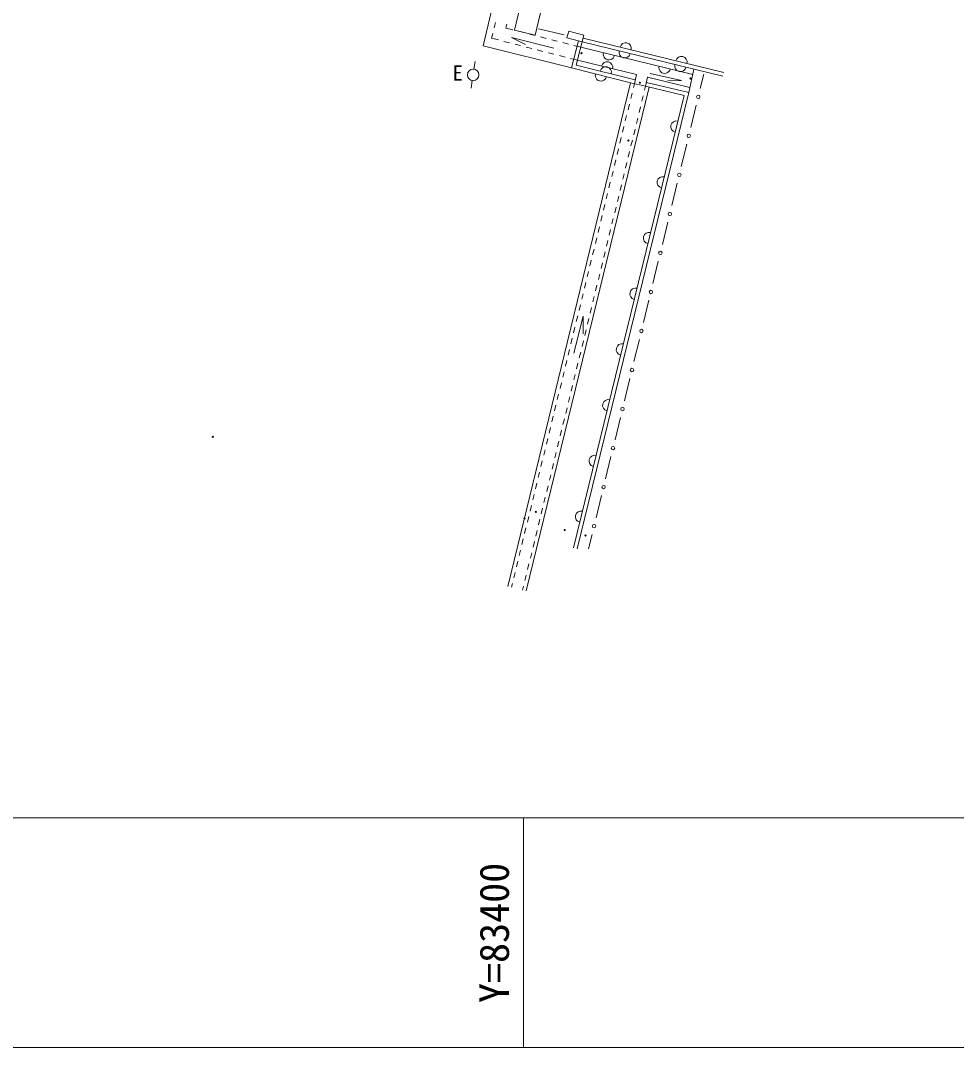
# Model space of a CAD drawing. Units: millimetres on the paper, with parts at other scales. Extents: x -4217 to 649, y -3995 to 278.
# Drawn here: x -78.3 to 3.3, y -989.2 to -899.7 of the extents above; entities that cross this region are included whole.
import ezdxf
from ezdxf.enums import TextEntityAlignment as Align

# ---------------------------------------------------------------- set-up
doc = ezdxf.new("R2010")
doc.units = ezdxf.units.MM
for name, color, linetype, lineweight in [('0-0_S-TTL', 4, 'Continuous', 18), ('0-1_S-BGD', 134, 'Continuous', 18), ('0-7_S-BMK-SRVR', 134, 'Continuous', 18), ('0-9_標高点', 134, 'Continuous', 18), ('0-C_S-BGD', 134, 'Continuous', 18), ('0-F_S-BGD', 134, 'Continuous', 18), ('1-0_S-BGD', 134, 'Continuous', 18), ('1-1_S-BGD', 134, 'Continuous', 18)]:
    doc.layers.add(name, color=color, linetype=linetype, lineweight=lineweight)
doc.styles.add('ＭＳ ゴシック', font='')
doc.styles.get('ＭＳ ゴシック').set_extended_font_data('MS Gothic')

msp = doc.modelspace()

# ---------------------------------------------------------------- linework, layer by layer
at = {"layer": '0-0_S-TTL', "color": 134}
for points in [[(-605.27, -435.234), (195.73, -435.234), (195.73, -989.234), (-605.27, -989.234)], [(-585.27, -969.234), (175.73, -969.234), (175.73, -455.234), (-585.27, -455.234)]]:
    msp.add_lwpolyline(points, close=True, dxfattribs=at)
at = {"layer": '0-1_S-BGD'}
for p, q in [((-37.966, -901.95), (-33.945, -885.268)), ((-30.654, -901.234), (-30.493, -900.656)), ((-29.328, -901.602), (-30.654, -901.234)), ((-29.176, -901.021), (-30.493, -900.656)), ((-24.781, -905.242), (-24.584, -904.451)), ((-23.807, -905.471), (-23.622, -904.685)), ((-20.037, -906.017), (-19.584, -903.971)), ((-35.817, -949.051), (-25.124, -905.161)), ((-34.198, -949.445), (-23.504, -905.555)), ((-25.124, -905.161), (-23.807, -905.471)), ((-29.77, -945.777), (-20.037, -906.017))]:
    msp.add_line(p, q, dxfattribs=at)
msp.add_lwpolyline([(-32.957, -899.074), (-33.414, -901.009), (-35.234, -900.579), (-34.777, -898.644)], close=True, dxfattribs=at)
for points in [[(-31.789, -902.156), (-35.504, -901.204), (-34.275, -901.83)], [(-37.966, -901.95), (-30.264, -903.864), (-29.649, -901.513)], [(-23.406, -904.361), (-20.675, -904.975), (-21.859, -905.003)], [(-30.044, -928.733), (-29.235, -925.499), (-29.247, -927.028)]]:
    msp.add_lwpolyline(points, dxfattribs=at)
at = {"layer": '0-7_S-BMK-SRVR'}
msp.add_line((-34.446, -969.234), (-34.446, -989.234), dxfattribs=at)
at = {"layer": '0-9_標高点'}
for centre, radius in [((-29.394, -902.577), 0.05), ((-29.394, -902.577), 0.0333), ((-19.887, -904.791), 0.05), ((-19.887, -904.791), 0.0333), ((-24.297, -905.154), 0.05), ((-24.297, -905.154), 0.0333), ((-25.304, -910.197), 0.05), ((-25.304, -910.197), 0.0333), ((-61.527, -936.021), 0.05), ((-61.527, -936.021), 0.0333), ((-34.364, -943.124), 0.05), ((-34.364, -943.124), 0.0333), ((-33.364, -942.551), 0.05), ((-33.364, -942.551), 0.0333), ((-30.857, -944.131), 0.05), ((-30.857, -944.131), 0.0333), ((-29.04, -944.611), 0.05), ((-29.04, -944.611), 0.0333)]:
    msp.add_circle(centre, radius, dxfattribs=at)
at = {"layer": '0-C_S-BGD'}
for p, q in [((-38.764, -903.969), (-38.667, -903.31)), ((-38.912, -904.958), (-39.012, -905.618))]:
    msp.add_line(p, q, dxfattribs=at)
msp.add_circle((-38.837, -904.464), 0.5, dxfattribs=at)
at = {"layer": '0-F_S-BGD'}
for p, q in [((-29.45, -902.067), (-19.688, -904.44)), ((-29.328, -901.6), (-17.064, -904.584)), ((-16.985, -904.26), (-29.243, -901.278)), ((-30.264, -903.864), (-25.124, -905.161)), ((-24.584, -904.451), (-29.745, -903.196)), ((-19.94, -905.58), (-23.622, -904.685)), ((-20.037, -906.017), (-23.731, -905.146))]:
    msp.add_line(p, q, dxfattribs=at)
for points in [[(-24.697, -904.904), (-29.856, -903.622), (-29.176, -901.021)], [(-23.807, -905.471), (-20.44, -906.264), (-30.094, -945.697)]]:
    msp.add_lwpolyline(points, dxfattribs=at)
for centre, start, end in [((-25.543, -902.178), 346.3272, 166.3272), ((-26.998, -902.663), 166.33821, 346.33821), ((-25.625, -902.501), 166.3272, 346.3272), ((-20.685, -903.36), 346.3272, 166.3272), ((-27.276, -904.263), 346.04569, 166.04569), ((-27.164, -903.823), 346.33685, 166.33685), ((-22.139, -903.844), 166.33821, 346.33821), ((-20.767, -903.683), 166.3272, 346.3272), ((-27.694, -904.512), 165.84142, 345.84142), ((-21.106, -908.983), 76.24444, 256.24444), ((-22.295, -913.839), 76.24444, 256.24444), ((-23.484, -918.696), 76.24444, 256.24444), ((-24.673, -923.552), 76.24444, 256.24444), ((-25.861, -928.409), 76.24444, 256.24444), ((-27.05, -933.266), 76.24444, 256.24444), ((-28.239, -938.122), 76.24444, 256.24444), ((-29.428, -942.979), 76.24444, 256.24444)]:
    msp.add_arc(centre, 0.5, start, end, dxfattribs=at)
at = {"layer": '1-0_S-BGD'}
for p, q in [((-30.904, -900.984), (-33.127, -900.451)), ((-19.035, -905.657), (-18.734, -904.414)), ((-19.861, -909.058), (-19.389, -907.114)), ((-20.686, -912.459), (-20.214, -910.516)), ((-21.512, -915.86), (-21.04, -913.917)), ((-22.337, -919.262), (-21.865, -917.318)), ((-23.162, -922.663), (-22.691, -920.719)), ((-23.988, -926.064), (-23.516, -924.121)), ((-24.813, -929.466), (-24.342, -927.522)), ((-25.639, -932.867), (-25.167, -930.923)), ((-26.464, -936.268), (-25.992, -934.324)), ((-27.29, -939.669), (-26.818, -937.726)), ((-28.115, -943.071), (-27.643, -941.127)), ((-28.77, -945.771), (-28.469, -944.528))]:
    msp.add_line(p, q, dxfattribs=at)
for centre in [(-19.212, -906.385), (-20.038, -909.787), (-20.863, -913.188), (-21.688, -916.589), (-22.514, -919.991), (-23.339, -923.392), (-24.165, -926.793), (-24.99, -930.194), (-25.816, -933.596), (-26.641, -936.997), (-27.466, -940.398), (-28.292, -943.799)]:
    msp.add_circle(centre, 0.15, dxfattribs=at)
at = {"layer": '1-1_S-BGD'}
for p, q in [((-37.006, -900.386), (-36.889, -899.9)), ((-35.978, -900.39), (-35.899, -900.061)), ((-37.22, -901.275), (-37.123, -900.872)), ((-35.377, -900.544), (-35.978, -900.39)), ((-34.409, -900.793), (-34.893, -900.669)), ((-33.44, -901.042), (-33.924, -900.917)), ((-32.472, -901.291), (-32.956, -901.166)), ((-36.63, -901.427), (-37.22, -901.275)), ((-35.661, -901.676), (-36.146, -901.551)), ((-34.693, -901.924), (-35.177, -901.8)), ((-33.724, -902.173), (-34.209, -902.049)), ((-31.503, -901.54), (-31.987, -901.415)), ((-30.535, -901.788), (-31.019, -901.664)), ((-29.45, -902.067), (-30.05, -901.913)), ((-32.756, -902.422), (-33.24, -902.298)), ((-31.787, -902.671), (-32.272, -902.547)), ((-30.819, -902.92), (-31.303, -902.796)), ((-29.745, -903.196), (-30.335, -903.044)), ((-24.861, -905.57), (-24.781, -905.242)), ((-23.888, -905.803), (-23.807, -905.471)), ((-25.098, -906.542), (-24.979, -906.056)), ((-24.125, -906.775), (-24.007, -906.289)), ((-25.335, -907.513), (-25.216, -907.027)), ((-24.362, -907.746), (-24.244, -907.26)), ((-25.572, -908.485), (-25.454, -907.999)), ((-24.6, -908.718), (-24.481, -908.232)), ((-25.809, -909.456), (-25.691, -908.97)), ((-24.837, -909.689), (-24.718, -909.203)), ((-26.046, -910.428), (-25.928, -909.942)), ((-25.074, -910.661), (-24.955, -910.175)), ((-26.283, -911.399), (-26.165, -910.913)), ((-26.521, -912.371), (-26.402, -911.885)), ((-25.311, -911.632), (-25.192, -911.146)), ((-26.758, -913.342), (-26.639, -912.856)), ((-25.548, -912.604), (-25.429, -912.118)), ((-25.785, -913.575), (-25.667, -913.089)), ((-26.995, -914.314), (-26.876, -913.828)), ((-26.022, -914.547), (-25.904, -914.061)), ((-27.232, -915.285), (-27.113, -914.799)), ((-26.259, -915.518), (-26.141, -915.032)), ((-27.469, -916.257), (-27.351, -915.771)), ((-26.497, -916.489), (-26.378, -916.004)), ((-27.706, -917.228), (-27.588, -916.742)), ((-26.734, -917.461), (-26.615, -916.975)), ((-27.943, -918.199), (-27.825, -917.714)), ((-26.971, -918.432), (-26.852, -917.947)), ((-28.181, -919.171), (-28.062, -918.685)), ((-27.208, -919.404), (-27.089, -918.918)), ((-28.418, -920.142), (-28.299, -919.657)), ((-27.445, -920.375), (-27.327, -919.89)), ((-28.655, -921.114), (-28.536, -920.628)), ((-27.682, -921.347), (-27.564, -920.861)), ((-28.892, -922.085), (-28.773, -921.6)), ((-29.129, -923.057), (-29.01, -922.571)), ((-27.919, -922.318), (-27.801, -921.833)), ((-29.366, -924.028), (-29.248, -923.543)), ((-28.156, -923.29), (-28.038, -922.804)), ((-28.394, -924.261), (-28.275, -923.776)), ((-29.603, -925), (-29.485, -924.514)), ((-28.631, -925.233), (-28.512, -924.747)), ((-29.84, -925.971), (-29.722, -925.486)), ((-28.868, -926.204), (-28.749, -925.719)), ((-30.078, -926.943), (-29.959, -926.457)), ((-29.105, -927.176), (-28.986, -926.69)), ((-30.315, -927.914), (-30.196, -927.429)), ((-29.342, -928.147), (-29.224, -927.661)), ((-30.552, -928.886), (-30.433, -928.4)), ((-29.579, -929.119), (-29.461, -928.633)), ((-30.789, -929.857), (-30.67, -929.371)), ((-29.816, -930.09), (-29.698, -929.604)), ((-31.026, -930.829), (-30.907, -930.343)), ((-30.054, -931.062), (-29.935, -930.576)), ((-31.263, -931.8), (-31.145, -931.314)), ((-30.291, -932.033), (-30.172, -931.547)), ((-31.5, -932.772), (-31.382, -932.286)), ((-30.528, -933.005), (-30.409, -932.519)), ((-31.737, -933.743), (-31.619, -933.257)), ((-31.975, -934.715), (-31.856, -934.229)), ((-30.765, -933.976), (-30.646, -933.49)), ((-32.212, -935.686), (-32.093, -935.2)), ((-31.002, -934.948), (-30.883, -934.462)), ((-31.239, -935.919), (-31.121, -935.433)), ((-32.449, -936.658), (-32.33, -936.172)), ((-31.476, -936.891), (-31.358, -936.405)), ((-32.686, -937.629), (-32.567, -937.143)), ((-31.713, -937.862), (-31.595, -937.376)), ((-32.923, -938.601), (-32.805, -938.115)), ((-31.951, -938.833), (-31.832, -938.348)), ((-33.16, -939.572), (-33.042, -939.086)), ((-32.188, -939.805), (-32.069, -939.319)), ((-33.397, -940.543), (-33.279, -940.058)), ((-32.425, -940.776), (-32.306, -940.291)), ((-33.634, -941.515), (-33.516, -941.029)), ((-32.662, -941.748), (-32.543, -941.262)), ((-33.872, -942.486), (-33.753, -942.001)), ((-32.899, -942.719), (-32.781, -942.234)), ((-34.109, -943.458), (-33.99, -942.972)), ((-33.136, -943.691), (-33.018, -943.205)), ((-34.346, -944.429), (-34.227, -943.944)), ((-33.373, -944.662), (-33.255, -944.177)), ((-34.583, -945.401), (-34.464, -944.915)), ((-34.82, -946.372), (-34.702, -945.887)), ((-33.61, -945.634), (-33.492, -945.148)), ((-35.057, -947.344), (-34.939, -946.858)), ((-33.848, -946.605), (-33.729, -946.12)), ((-34.085, -947.577), (-33.966, -947.091)), ((-35.294, -948.315), (-35.176, -947.83)), ((-34.322, -948.548), (-34.203, -948.063)), ((-35.493, -949.13), (-35.413, -948.801)), ((-34.522, -949.366), (-34.44, -949.034))]:
    msp.add_line(p, q, dxfattribs=at)

# ---------------------------------------------------------------- texts
at = {"layer": '0-1_S-BGD', "style": 'ＭＳ ゴシック'}
msp.add_text('E', height=1.32, dxfattribs=at).set_placement((-40.624, -905.368), align=Align.BOTTOM_LEFT)
at = {"layer": '0-7_S-BMK-SRVR', "style": 'ＭＳ ゴシック'}
msp.add_text('Y=83400', height=2.566, rotation=90, dxfattribs=at).set_placement((-34.946, -985.359), align=Align.BOTTOM_LEFT)

doc.saveas('drawing.dxf')
